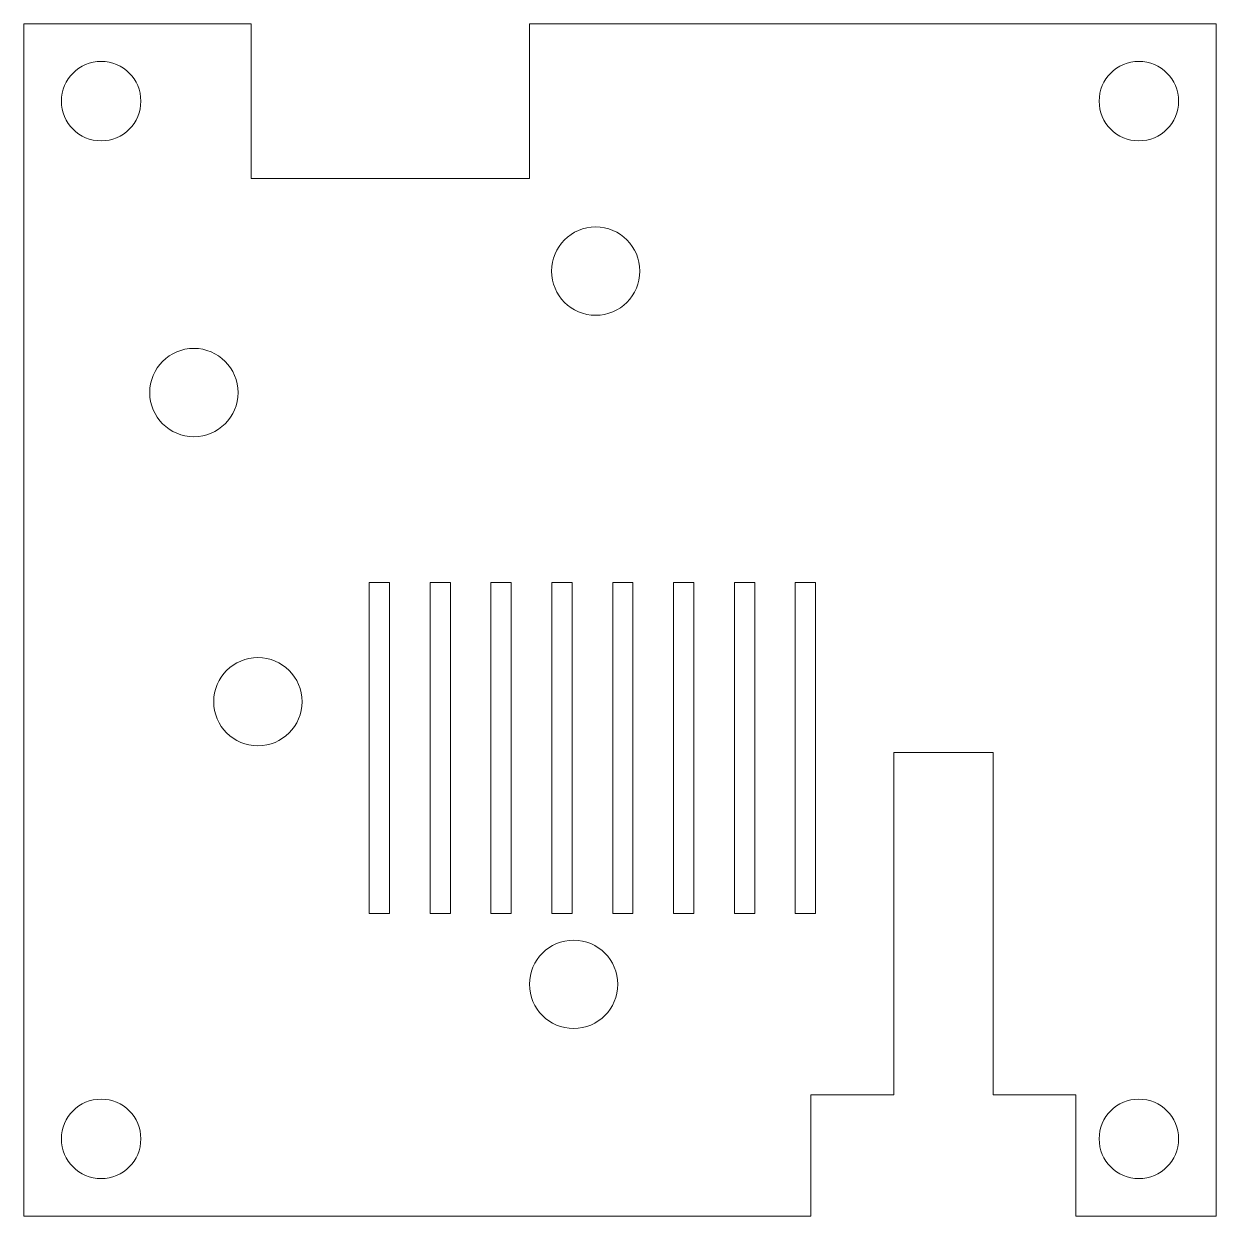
# Model space of a CAD drawing. Header units: millimetres. Extents: x -27 to 27, y -27 to 27.
import ezdxf

# ---------------------------------------------------------------- set-up
doc = ezdxf.new("R2010")
doc.units = ezdxf.units.MM

msp = doc.modelspace()

# ---------------------------------------------------------------- linework, layer by layer
at = {"color": 7, "linetype": 'Continuous', "lineweight": 15}
for p, q in [((-16.7, 27), (-27, 27)), ((-27, 27), (-27, -27)), ((-16.7, 20), (-16.7, 27)), ((27, 27), (-4.1, 27)), ((-4.1, 20), (-4.1, 27)), ((27, -27), (27, 27)), ((-16.7, 20), (-4.1, 20)), ((-11.35625, -13.3), (-11.35625, 1.7)), ((-10.4375, 1.7), (-11.35625, 1.7)), ((-10.4375, -13.3), (-10.4375, 1.7)), ((-8.6, 1.7), (-8.6, -13.3)), ((-8.6, 1.7), (-7.68125, 1.7)), ((-7.68125, -13.3), (-7.68125, 1.7)), ((-5.84375, -13.3), (-5.84375, 1.7)), ((-5.84375, 1.7), (-4.925, 1.7)), ((-4.925, -13.3), (-4.925, 1.7)), ((-3.0875, -13.3), (-3.0875, 1.7)), ((-3.0875, 1.7), (-2.16875, 1.7)), ((-2.16875, -13.3), (-2.16875, 1.7)), ((-0.33125, -13.3), (-0.33125, 1.7)), ((-0.33125, 1.7), (0.5875, 1.7)), ((0.5875, -13.3), (0.5875, 1.7)), ((2.425, -13.3), (2.425, 1.7)), ((2.425, 1.7), (3.34375, 1.7)), ((3.34375, -13.3), (3.34375, 1.7)), ((5.18125, -13.3), (5.18125, 1.7)), ((5.18125, 1.7), (6.1, 1.7)), ((6.1, 1.7), (6.1, -13.3)), ((7.9375, -13.3), (7.9375, 1.7)), ((8.85625, 1.7), (7.9375, 1.7)), ((8.85625, -13.3), (8.85625, 1.7)), ((12.4, -6), (12.4, -21.5)), ((16.9, -6), (12.4, -6)), ((16.9, -6), (16.9, -21.5)), ((-10.4375, -13.3), (-11.35625, -13.3)), ((-7.68125, -13.3), (-8.6, -13.3)), ((-5.84375, -13.3), (-4.925, -13.3)), ((-3.0875, -13.3), (-2.16875, -13.3)), ((-0.33125, -13.3), (0.5875, -13.3)), ((2.425, -13.3), (3.34375, -13.3)), ((5.18125, -13.3), (6.1, -13.3)), ((8.85625, -13.3), (7.9375, -13.3)), ((8.65, -21.5), (8.65, -27)), ((8.65, -21.5), (12.4, -21.5)), ((16.9, -21.5), (20.65, -21.5)), ((20.65, -21.5), (20.65, -27)), ((-27, -27), (8.65, -27)), ((20.65, -27), (27, -27))]:
    msp.add_line(p, q, dxfattribs=at)
for centre, radius in [((-23.5, 23.5), 1.8), ((23.5, 23.5), 1.8), ((-1.1, 15.8), 2), ((-19.3, 10.3), 2), ((-16.4, -3.7), 2), ((-2.1, -16.5), 2), ((-23.5, -23.5), 1.8), ((23.5, -23.5), 1.8)]:
    msp.add_circle(centre, radius, dxfattribs=at)

doc.saveas('drawing.dxf')
